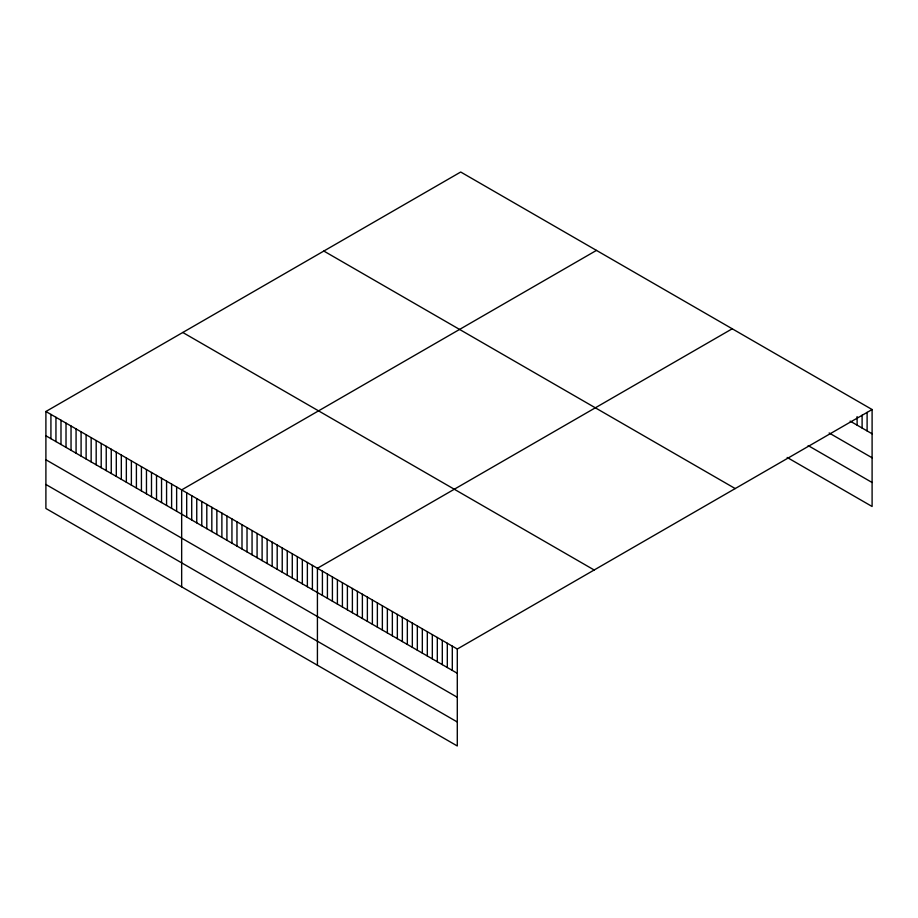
<?xml version="1.0" encoding="UTF-8"?>
<svg xmlns="http://www.w3.org/2000/svg" width="918" height="918" viewBox="0 0 918 918"><rect width="100%" height="100%" fill="white"/><g stroke="black" fill="none" stroke-linecap="round" stroke-linejoin="round"><path stroke-width="1.38" d="M45.9 411.505L457.29 649.026L457.29 745.978L45.9 508.469L45.9 411.505L460.71 172.022L872.1 409.531L872.1 506.495L787.174 457.462M596.47 250.396L181.661 489.891L181.661 586.843M732.231 328.782L317.421 568.265L317.421 665.229M457.29 649.026L872.1 409.531M850.125 421.11L872.1 433.801M829.138 432.986L872.1 457.795M808.161 445.586L872.1 482.501M323.825 251.05L735.215 488.571M182.785 332.477L594.175 569.998M45.9 435.775L457.29 673.284M45.9 459.757L457.29 697.278M45.9 484.474L457.29 721.996M867.108 412.366L867.108 430.921M862.105 415.188L862.105 428.029M857.114 416.588L857.114 425.149M452.299 646.134L452.299 670.404M447.307 643.254L447.307 667.524M442.304 640.374L442.304 664.632M437.312 637.482L437.312 661.752M432.321 634.602L432.321 658.872M427.318 631.722L427.318 655.98M422.326 628.83L422.326 653.1M417.334 625.95L417.334 650.219M412.331 623.07L412.331 647.328M407.34 620.178L407.34 644.447M402.348 617.298L402.348 641.567M397.345 614.417L397.345 638.676M392.353 611.526L392.353 635.795M387.362 608.645L387.362 632.915M382.358 605.765L382.358 630.023M377.367 602.874L377.367 627.143M372.375 599.993L372.375 624.263M367.372 597.113L367.372 621.371M362.38 594.221L362.38 618.491M357.389 591.341L357.389 615.611M352.386 588.461L352.386 612.719M347.394 585.569L347.394 609.839M342.403 582.689L342.403 606.959M337.399 579.809L337.399 604.067M332.408 576.917L332.408 601.187M327.416 574.037L327.416 598.306M322.413 571.157L322.413 595.415M312.395 565.362L312.395 589.631M307.369 562.459L307.369 586.728M302.332 559.555L302.332 583.825M297.306 556.652L297.306 580.922M292.28 553.749L292.28 578.019M287.254 550.846L287.254 575.116M282.228 547.943L282.228 572.212M277.19 545.04L277.19 569.309M272.164 542.136L272.164 566.406M267.138 539.233L267.138 563.503M262.112 536.33L262.112 560.6M257.086 533.427L257.086 557.696M252.06 530.524L252.06 554.793M247.022 527.62L247.022 551.89M241.996 524.717L241.996 548.987M236.97 521.814L236.97 546.084M231.944 518.911L231.944 543.181M226.918 516.008L226.918 540.277M221.881 513.105L221.881 537.374M216.855 510.213L216.855 534.471M211.828 507.31L211.828 531.568M206.802 504.407L206.802 528.665M201.776 501.503L201.776 525.762M196.75 498.6L196.75 522.858M191.713 495.697L191.713 519.955M186.687 492.794L186.687 517.052M176.635 486.988L176.635 511.246M171.609 484.084L171.609 508.342M166.571 481.181L166.571 505.439M161.545 478.278L161.545 502.536M156.519 475.375L156.519 499.633M151.493 472.472L151.493 496.73M146.467 469.568L146.467 493.827M141.429 466.665L141.429 490.923M136.403 463.762L136.403 488.02M131.377 460.859L131.377 485.117M126.351 457.956L126.351 482.225M121.325 455.053L121.325 479.322M116.299 452.149L116.299 476.419M111.262 449.246L111.262 473.516M106.236 446.343L106.236 470.613M101.21 443.44L101.21 467.71M96.183 440.537L96.183 464.806M91.157 437.634L91.157 461.903M86.12 434.73L86.12 459M81.094 431.827L81.094 456.097M76.068 428.924L76.068 453.194M71.042 426.021L71.042 450.29M66.016 423.118L66.016 447.387M60.99 420.214L60.99 444.484M55.952 417.311L55.952 441.581M50.926 414.408L50.926 438.678"/></g></svg>
